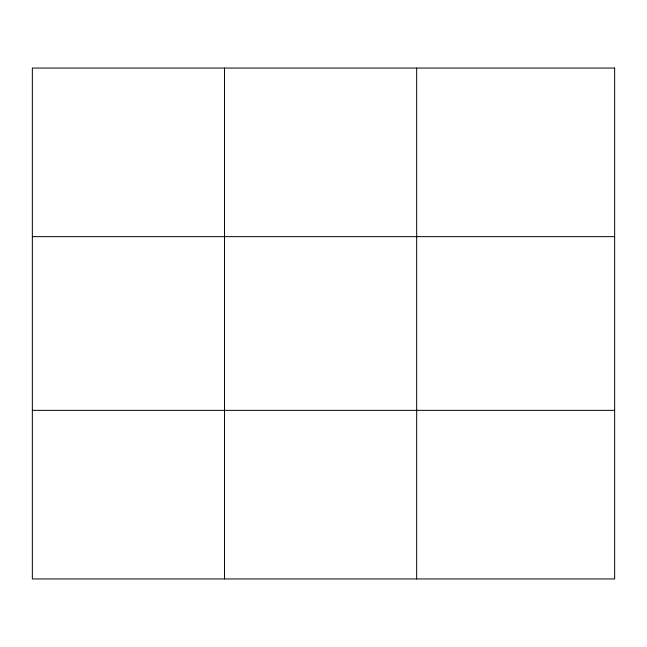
<?xml version="1.0" encoding="UTF-8"?>
<svg xmlns="http://www.w3.org/2000/svg" width="647" height="647" viewBox="0 0 647 647"><rect width="100%" height="100%" fill="white"/><g stroke="black" fill="none" stroke-linecap="round" stroke-linejoin="round"><path stroke-width="0.97" d="M224.509 578.944L224.509 68.056M416.668 578.944L416.668 68.056M32.35 236.648L614.65 236.648M32.35 410.352L614.65 410.352M614.65 68.056L614.65 578.944L32.35 578.944L32.35 68.056L614.65 68.056"/></g></svg>
